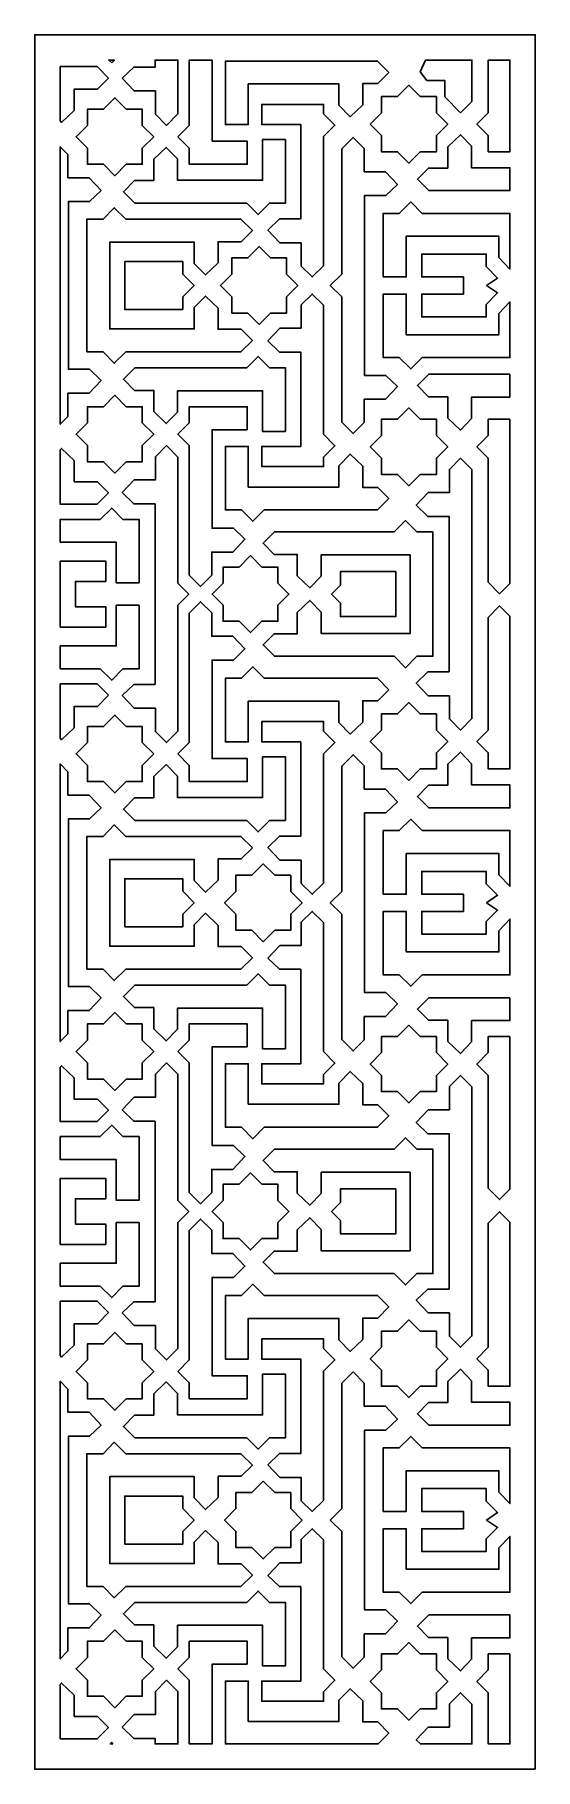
# Model space of a CAD drawing. Extents: x -1552 to -962, y -818 to 1227.
import ezdxf

# ---------------------------------------------------------------- set-up
doc = ezdxf.new("R2010")
doc.units = 0
doc.header["$MEASUREMENT"] = 0
doc.layers.add('LAYER_1', color=18, linetype='CONTINUOUS')

msp = doc.modelspace()

# ---------------------------------------------------------------- linework, layer by layer
at = {"layer": 'LAYER_1'}
for points in [[(-962, -817.9), (-962, 1227.1), (-1552, 1227.1), (-1552, -817.9)], [(-1465.1, 1176), (-1478.2, 1162.9), (-1505.4, 1162.9), (-1505.4, 1137.8), (-1520.4, 1123.6), (-1522, 1125.4), (-1522, 1189.5), (-1478.4, 1189.5)], [(-1461.3, 1193.8), (-1464.7, 1197.1), (-1458, 1197.1)], [(-1383.3, 1133.7), (-1396.7, 1120.2), (-1409.8, 1133.4), (-1409.8, 1160.8), (-1434.8, 1160.8), (-1448.9, 1175.7), (-1435.2, 1188.9), (-1410.2, 1188.9), (-1410.2, 1197.1), (-1383.3, 1197.1)], [(-1343, 1101.5), (-1301.6, 1101.5), (-1301.6, 1074.4), (-1320.5, 1074.4), (-1351, 1074.4), (-1369.9, 1074.4), (-1369.9, 1093.4), (-1383.3, 1106.8), (-1369.9, 1120.2), (-1369.9, 1197.1), (-1343, 1197.1)], [(-1281.6, 1196.1), (-1148, 1196.1), (-1134.7, 1182.7), (-1147.8, 1169.5), (-1165.4, 1169.5), (-1165.4, 1144.4), (-1180.3, 1130.3), (-1193.4, 1144), (-1193.4, 1169.1), (-1300.3, 1169.1), (-1300.3, 1121.2), (-1327.3, 1121.2), (-1327.3, 1146.5), (-1327.3, 1177.1), (-1327.3, 1196.1), (-1308.4, 1196.1)], [(-992, 1089.2), (-1017.5, 1089.2), (-1017.5, 1108.2), (-1030.9, 1121.6), (-1017.5, 1135.1), (-1017.5, 1197.1), (-992, 1197.1)], [(-1097.6, 1154.1), (-1078.6, 1154.1), (-1078.6, 1135.1), (-1065.3, 1121.6), (-1078.6, 1108.2), (-1078.6, 1089.2), (-1097.6, 1089.2), (-1110.9, 1075.8), (-1124.3, 1089.2), (-1143.3, 1089.2), (-1143.3, 1108.2), (-1156.6, 1121.6), (-1143.3, 1135.1), (-1143.3, 1154.1), (-1124.3, 1154.1), (-1110.9, 1167.5)], [(-1444.1, 1139.2), (-1425.2, 1139.2), (-1425.2, 1120.2), (-1411.8, 1106.8), (-1425.2, 1093.4), (-1425.2, 1074.4), (-1444.1, 1074.4), (-1457.5, 1060.9), (-1470.9, 1074.4), (-1489.8, 1074.4), (-1489.8, 1093.4), (-1503.2, 1106.8), (-1489.8, 1120.2), (-1489.8, 1139.2), (-1470.9, 1139.2), (-1457.5, 1152.7)], [(-1211.6, 1133.8), (-1198.2, 1120.3), (-1211.6, 1106.9), (-1211.6, 1099.2), (-1211.6, 1008.8), (-1211.6, 1099.2), (-1211.6, 954.6), (-1225, 941.6), (-1238.1, 954.3), (-1238.1, 981.7), (-1263.1, 981.7), (-1277.2, 996.7), (-1263.6, 1009.9), (-1238.5, 1009.9), (-1238.5, 1121.2), (-1284.4, 1121.2), (-1284.4, 1145), (-1261, 1145), (-1230.5, 1145), (-1211.6, 1145)], [(-1163.7, 1092.9), (-1163.7, 1065.6), (-1138.7, 1065.6), (-1124.6, 1050.6), (-1138.2, 1037.4), (-1163.3, 1037.4), (-1163.3, 931.5), (-1163.3, 825.5), (-1138.2, 825.5), (-1124.6, 812.3), (-1138.7, 797.3), (-1163.7, 797.3), (-1163.7, 770), (-1176.8, 756.8), (-1190.2, 770.3), (-1190.2, 918), (-1203.6, 931.5), (-1190.2, 944.9), (-1190.2, 1092.7), (-1176.8, 1106.1)], [(-1037.2, 1095.5), (-1037.2, 1070.3), (-992, 1070.3), (-992, 1043.3), (-1087.6, 1043.3), (-1101, 1056.8), (-1087.9, 1069.9), (-1065.3, 1069.9), (-1065.3, 1095), (-1050.3, 1109.2)], [(-1512.8, 1085.9), (-1512.8, 1058.5), (-1487.8, 1058.5), (-1473.7, 1043.5), (-1487.3, 1030.3), (-1512.3, 1030.3), (-1512.3, 931.5), (-1512.3, 832.6), (-1487.3, 832.6), (-1473.7, 819.4), (-1487.8, 804.4), (-1512.8, 804.4), (-1512.8, 777.1), (-1522, 767.8), (-1522, 1095.1)], [(-1256.5, 1078.1), (-1256.5, 1047.5), (-1256.5, 1028.5), (-1275.4, 1028.5), (-1288.8, 1015.1), (-1302.2, 1028.5), (-1434.2, 1028.5), (-1447.5, 1041.9), (-1434.5, 1055.1), (-1411.8, 1055.1), (-1411.8, 1080.2), (-1396.9, 1094.3), (-1383.7, 1080.7), (-1383.7, 1055.5), (-1283.5, 1055.5), (-1283.5, 1103.5), (-1256.5, 1103.5)], [(-1444.8, 1009.7), (-1308.9, 1009.7), (-1295.5, 996.3), (-1308.6, 983.1), (-1335.8, 983.1), (-1335.8, 958), (-1350.8, 943.9), (-1363.9, 957.5), (-1363.9, 982.7), (-1463.5, 982.7), (-1463.5, 931.5), (-1463.5, 880.2), (-1363.9, 880.2), (-1363.9, 905.4), (-1350.8, 919), (-1335.8, 904.9), (-1335.8, 879.8), (-1308.6, 879.8), (-1295.5, 866.6), (-1308.9, 853.2), (-1444.8, 853.2), (-1458.2, 839.8), (-1471.5, 853.2), (-1490.5, 853.2), (-1490.5, 872.2), (-1490.5, 902.8), (-1490.5, 931.5), (-1490.5, 960.1), (-1490.5, 990.7), (-1490.5, 1009.7), (-1471.5, 1009.7), (-1458.2, 1023.1)], [(-1095.5, 1016.5), (-992, 1016.5), (-992, 950.8), (-1005, 964.4), (-1005, 989.5), (-1114.2, 989.5), (-1114.2, 941.6), (-1141.2, 941.6), (-1141.2, 966.9), (-1141.2, 997.5), (-1141.2, 1016.5), (-1122.3, 1016.5), (-1108.9, 1030)], [(-1274.2, 963.9), (-1255.2, 963.9), (-1255.2, 944.9), (-1241.9, 931.5), (-1255.2, 918), (-1255.2, 899), (-1274.2, 899), (-1287.5, 885.6), (-1300.9, 899), (-1319.8, 899), (-1319.8, 918), (-1333.2, 931.5), (-1333.2, 931.5), (-1333.2, 931.5), (-1319.8, 944.9), (-1319.8, 963.9), (-1300.9, 963.9), (-1287.5, 977.3)], [(-1019.8, 953.7), (-1006.4, 940.2), (-1019.5, 931.5), (-1006.4, 922.7), (-1019.8, 909.2), (-1019.8, 894.4), (-1038.7, 894.4), (-1069.2, 894.4), (-1095.8, 894.4), (-1095.8, 921.3), (-1046.7, 921.3), (-1046.7, 931.5), (-1046.7, 941.6), (-1095.8, 941.6), (-1095.8, 968.5), (-1069.2, 968.5), (-1038.7, 968.5), (-1019.8, 968.5)], [(-1377.6, 944.9), (-1364.2, 931.5), (-1364.2, 931.5), (-1364.2, 931.4), (-1377.6, 918), (-1377.6, 903.2), (-1396.5, 903.2), (-1426.9, 903.2), (-1445.9, 903.2), (-1445.9, 931.5), (-1445.9, 959.7), (-1426.9, 959.7), (-1396.5, 959.7), (-1377.6, 959.7)], [(-1211.6, 908.3), (-1211.6, 763.7), (-1211.6, 854.1), (-1211.6, 763.7), (-1211.6, 756), (-1198.2, 742.6), (-1211.6, 729.1), (-1211.6, 717.9), (-1230.5, 717.9), (-1261, 717.9), (-1284.4, 717.9), (-1284.4, 741.7), (-1238.5, 741.7), (-1238.5, 853), (-1263.6, 853), (-1277.2, 866.2), (-1263.1, 881.2), (-1238.1, 881.2), (-1238.1, 908.6), (-1225, 921.3)], [(-1114.2, 873.4), (-1005, 873.4), (-1005, 898.6), (-992, 912.1), (-992, 846.4), (-1095.5, 846.4), (-1108.9, 833), (-1122.3, 846.4), (-1141.2, 846.4), (-1141.2, 865.4), (-1141.2, 896), (-1141.2, 921.3), (-1114.2, 921.3)], [(-1275.4, 834.4), (-1256.5, 834.4), (-1256.5, 815.4), (-1256.5, 784.8), (-1256.5, 759.5), (-1283.5, 759.5), (-1283.5, 807.4), (-1383.7, 807.4), (-1383.7, 782.2), (-1396.9, 768.6), (-1411.8, 782.7), (-1411.8, 807.8), (-1434.5, 807.8), (-1447.5, 821), (-1434.2, 834.4), (-1302.2, 834.4), (-1288.8, 847.8)], [(-992, 826.8), (-992, 799.8), (-1037.2, 799.8), (-1037.2, 774.7), (-1050.3, 761), (-1065.3, 775.1), (-1065.3, 800.2), (-1087.9, 800.2), (-1101, 813.4), (-1087.6, 826.8)], [(-1444.1, 788.5), (-1425.2, 788.5), (-1425.2, 769.5), (-1411.8, 756.1), (-1425.2, 742.7), (-1425.2, 723.7), (-1444.1, 723.7), (-1457.5, 710.2), (-1470.9, 723.7), (-1489.8, 723.7), (-1489.8, 742.7), (-1503.2, 756.1), (-1489.8, 769.5), (-1489.8, 788.5), (-1470.9, 788.5), (-1457.5, 802)], [(-1301.6, 761.4), (-1343, 761.4), (-1343, 645.3), (-1317.9, 645.3), (-1304.3, 632.2), (-1318.4, 617.2), (-1343.4, 617.2), (-1343.4, 589.8), (-1356.5, 576.7), (-1369.9, 590.1), (-1369.9, 742.7), (-1383.3, 756.1), (-1369.9, 769.5), (-1369.9, 788.5), (-1351, 788.5), (-1320.5, 788.5), (-1301.6, 788.5)], [(-1097.6, 773.7), (-1078.6, 773.7), (-1078.6, 754.7), (-1065.3, 741.3), (-1078.6, 727.8), (-1078.6, 708.8), (-1097.6, 708.8), (-1110.9, 695.4), (-1124.3, 708.8), (-1143.3, 708.8), (-1143.3, 727.8), (-1156.6, 741.3), (-1143.3, 754.7), (-1143.3, 773.7), (-1124.3, 773.7), (-1110.9, 787.1)], [(-992, 773.7), (-992, 580.2), (-1004.2, 568), (-1017.5, 581.5), (-1017.5, 727.8), (-1030.9, 741.3), (-1017.5, 754.7), (-1017.5, 773.7), (-998.6, 773.7)], [(-1505.4, 725.1), (-1505.4, 700), (-1478.2, 700), (-1465.1, 686.9), (-1478.4, 673.5), (-1522, 673.5), (-1522, 737.6), (-1520.4, 739.3)], [(-1383.3, 729.2), (-1383.3, 580.5), (-1370.4, 567.6), (-1383.3, 554.7), (-1383.3, 405.9), (-1396.7, 392.5), (-1409.8, 405.6), (-1409.8, 433), (-1434.8, 433), (-1448.9, 448), (-1435.2, 461.2), (-1410.2, 461.2), (-1410.2, 567.6), (-1410.2, 674), (-1435.2, 674), (-1448.9, 687.2), (-1434.8, 702.2), (-1409.8, 702.2), (-1409.8, 729.5), (-1396.7, 742.7)], [(-1300.3, 693.8), (-1193.4, 693.8), (-1193.4, 719), (-1180.3, 732.6), (-1165.4, 718.5), (-1165.4, 693.4), (-1147.8, 693.4), (-1134.7, 680.2), (-1148, 666.8), (-1281.6, 666.8), (-1295, 653.4), (-1308.4, 666.8), (-1327.3, 666.8), (-1327.3, 685.8), (-1327.3, 716.4), (-1327.3, 741.7), (-1300.3, 741.7)], [(-1036.7, 714.4), (-1036.7, 567.6), (-1036.7, 420.8), (-1050.1, 407.3), (-1063.2, 420.5), (-1063.2, 447.8), (-1088.2, 447.8), (-1102.3, 462.8), (-1088.7, 476), (-1063.6, 476), (-1063.6, 567.6), (-1063.6, 659.2), (-1088.7, 659.2), (-1102.3, 672.3), (-1088.2, 687.3), (-1063.2, 687.3), (-1063.2, 714.7), (-1050.1, 727.8)], [(-1448, 655.7), (-1429, 655.7), (-1429, 636.7), (-1429, 606.1), (-1429, 580.8), (-1456, 580.8), (-1456, 628.7), (-1522, 628.7), (-1522, 655.7), (-1474.7, 655.7), (-1461.3, 669.1)], [(-1101.6, 640.9), (-1082.7, 640.9), (-1082.7, 621.9), (-1082.7, 591.3), (-1082.7, 567.6), (-1082.7, 543.9), (-1082.7, 513.3), (-1082.7, 494.3), (-1101.6, 494.3), (-1115, 480.8), (-1128.3, 494.3), (-1269.5, 494.3), (-1282.9, 507.7), (-1269.8, 520.9), (-1242.5, 520.9), (-1242.5, 546), (-1227.6, 560.1), (-1214.5, 546.4), (-1214.5, 521.3), (-1109.6, 521.3), (-1109.6, 567.6), (-1109.6, 613.9), (-1214.5, 613.9), (-1214.5, 588.7), (-1227.6, 575.1), (-1242.5, 589.2), (-1242.5, 614.3), (-1269.8, 614.3), (-1282.9, 627.5), (-1269.5, 640.9), (-1128.3, 640.9), (-1115, 654.3)], [(-1487.8, 606.5), (-1468.2, 606.5), (-1468.2, 582.5), (-1504.1, 582.5), (-1504.1, 567.6), (-1504.1, 552.7), (-1468.2, 552.7), (-1468.2, 528.7), (-1487.8, 528.7), (-1512.1, 528.7), (-1522, 528.7), (-1522, 606.5), (-1512.1, 606.5)], [(-1284.4, 599.5), (-1265.4, 599.5), (-1265.4, 580.5), (-1252.5, 567.6), (-1265.4, 554.6), (-1265.4, 535.6), (-1284.4, 535.6), (-1297.7, 522.2), (-1311.1, 535.6), (-1330, 535.6), (-1330, 554.6), (-1342.9, 567.6), (-1330, 580.5), (-1330, 599.5), (-1311.1, 599.5), (-1297.7, 613)], [(-1148.5, 594.1), (-1126.4, 594.1), (-1126.4, 567.6), (-1126.4, 541.1), (-1148.5, 541.1), (-1172.8, 541.1), (-1191.7, 541.1), (-1191.7, 557), (-1202.2, 567.6), (-1191.7, 578.2), (-1191.7, 594.1), (-1172.8, 594.1)], [(-1429, 529), (-1429, 498.4), (-1429, 479.5), (-1448, 479.5), (-1461.3, 466), (-1474.7, 479.5), (-1522, 479.5), (-1522, 506.5), (-1456, 506.5), (-1456, 554.4), (-1429, 554.4)], [(-1343.4, 545.4), (-1343.4, 518), (-1318.4, 518), (-1304.3, 503), (-1317.9, 489.8), (-1343, 489.8), (-1343, 373.7), (-1301.6, 373.7), (-1301.6, 346.6), (-1320.5, 346.6), (-1351, 346.6), (-1369.9, 346.6), (-1369.9, 365.6), (-1383.3, 379.1), (-1369.9, 392.5), (-1369.9, 545.1), (-1356.5, 558.5)], [(-992, 541.4), (-992, 381.4), (-992, 361.5), (-998.6, 361.5), (-1017.5, 361.5), (-1017.5, 380.5), (-1030.9, 393.9), (-1017.5, 407.3), (-1017.5, 540.2), (-1004.2, 553.6)], [(-1281.6, 468.4), (-1148, 468.4), (-1134.7, 454.9), (-1147.8, 441.8), (-1165.4, 441.8), (-1165.4, 416.7), (-1180.3, 402.5), (-1193.4, 416.2), (-1193.4, 441.3), (-1300.3, 441.3), (-1300.3, 393.4), (-1327.3, 393.4), (-1327.3, 418.8), (-1327.3, 449.4), (-1327.3, 468.4), (-1308.4, 468.4), (-1295, 481.8)], [(-1465.1, 448.3), (-1478.2, 435.1), (-1505.4, 435.1), (-1505.4, 410), (-1520.4, 395.9), (-1522, 397.6), (-1522, 461.7), (-1478.4, 461.7)], [(-1097.6, 426.3), (-1078.6, 426.3), (-1078.6, 407.3), (-1065.3, 393.9), (-1078.6, 380.5), (-1078.6, 361.5), (-1097.6, 361.5), (-1110.9, 348), (-1124.3, 361.5), (-1143.3, 361.5), (-1143.3, 380.5), (-1156.6, 393.9), (-1143.3, 407.3), (-1143.3, 426.3), (-1124.3, 426.3), (-1110.9, 439.7)], [(-1444.1, 411.5), (-1425.2, 411.5), (-1425.2, 392.5), (-1411.8, 379.1), (-1425.2, 365.6), (-1425.2, 346.6), (-1444.1, 346.6), (-1457.5, 333.2), (-1470.9, 346.6), (-1489.8, 346.6), (-1489.8, 365.6), (-1503.2, 379.1), (-1489.8, 392.5), (-1489.8, 411.5), (-1470.9, 411.5), (-1457.5, 424.9)], [(-1211.6, 406), (-1198.2, 392.6), (-1211.6, 379.2), (-1211.6, 371.4), (-1211.6, 281.1), (-1211.6, 371.4), (-1211.6, 226.9), (-1225, 213.8), (-1238.1, 226.6), (-1238.1, 253.9), (-1263.1, 253.9), (-1277.2, 268.9), (-1263.6, 282.1), (-1238.5, 282.1), (-1238.5, 393.4), (-1284.4, 393.4), (-1284.4, 417.3), (-1261, 417.3), (-1230.5, 417.3), (-1211.6, 417.3)], [(-1256.5, 350.3), (-1256.5, 319.8), (-1256.5, 300.8), (-1275.4, 300.8), (-1288.8, 287.3), (-1302.2, 300.8), (-1434.2, 300.8), (-1447.5, 314.2), (-1434.5, 327.3), (-1411.8, 327.3), (-1411.8, 352.4), (-1396.9, 366.6), (-1383.7, 352.9), (-1383.7, 327.8), (-1283.5, 327.8), (-1283.5, 375.7), (-1256.5, 375.7)], [(-1163.7, 365.2), (-1163.7, 337.8), (-1138.7, 337.8), (-1124.6, 322.8), (-1138.2, 309.6), (-1163.3, 309.6), (-1163.3, 203.7), (-1163.3, 97.8), (-1138.2, 97.8), (-1124.6, 84.6), (-1138.7, 69.6), (-1163.7, 69.6), (-1163.7, 42.2), (-1176.8, 29.1), (-1190.2, 42.5), (-1190.2, 190.3), (-1203.6, 203.7), (-1190.2, 217.1), (-1190.2, 364.9), (-1176.8, 378.3)], [(-1037.2, 367.7), (-1037.2, 342.6), (-992, 342.6), (-992, 315.6), (-1087.6, 315.6), (-1101, 329), (-1087.9, 342.2), (-1065.3, 342.2), (-1065.3, 367.3), (-1050.3, 381.4)], [(-1512.8, 358.1), (-1512.8, 330.7), (-1487.8, 330.7), (-1473.7, 315.7), (-1487.3, 302.6), (-1512.3, 302.6), (-1512.3, 203.7), (-1512.3, 104.9), (-1487.3, 104.9), (-1473.7, 91.7), (-1487.8, 76.7), (-1512.8, 76.7), (-1512.8, 49.3), (-1522, 40), (-1522, 367.4)], [(-1444.8, 282), (-1308.9, 282), (-1295.5, 268.5), (-1308.6, 255.4), (-1335.8, 255.4), (-1335.8, 230.3), (-1350.8, 216.1), (-1363.9, 229.8), (-1363.9, 254.9), (-1463.5, 254.9), (-1463.5, 203.7), (-1463.5, 152.5), (-1363.9, 152.5), (-1363.9, 177.6), (-1350.8, 191.3), (-1335.8, 177.1), (-1335.8, 152), (-1308.6, 152), (-1295.5, 138.9), (-1308.9, 125.5), (-1444.8, 125.5), (-1458.2, 112), (-1471.5, 125.5), (-1490.5, 125.5), (-1490.5, 144.5), (-1490.5, 175), (-1490.5, 203.7), (-1490.5, 232.4), (-1490.5, 263), (-1490.5, 282), (-1471.5, 282), (-1458.2, 295.4)], [(-1095.5, 288.8), (-992, 288.8), (-992, 223.1), (-1005, 236.6), (-1005, 261.7), (-1114.2, 261.7), (-1114.2, 213.8), (-1141.2, 213.8), (-1141.2, 239.2), (-1141.2, 269.8), (-1141.2, 288.8), (-1122.3, 288.8), (-1108.9, 302.2)], [(-1269.2, 236.1), (-1250.3, 236.1), (-1250.3, 217.1), (-1236.9, 203.7), (-1250.3, 190.3), (-1250.3, 171.3), (-1269.2, 171.3), (-1282.6, 157.8), (-1296, 171.3), (-1314.9, 171.3), (-1314.9, 190.3), (-1328.3, 203.7), (-1328.3, 203.7), (-1328.3, 203.7), (-1314.9, 217.1), (-1314.9, 236.1), (-1296, 236.1), (-1282.6, 249.6)], [(-1377.6, 217.2), (-1364.2, 203.7), (-1364.2, 203.7), (-1364.2, 203.7), (-1377.6, 190.2), (-1377.6, 175.4), (-1396.5, 175.4), (-1426.9, 175.4), (-1445.9, 175.4), (-1445.9, 203.7), (-1445.9, 232), (-1426.9, 232), (-1396.5, 232), (-1377.6, 232)], [(-1019.8, 225.9), (-1006.4, 212.5), (-1019.5, 203.7), (-1006.4, 194.9), (-1019.8, 181.5), (-1019.8, 166.7), (-1038.7, 166.7), (-1069.2, 166.7), (-1095.8, 166.7), (-1095.8, 193.6), (-1046.7, 193.6), (-1046.7, 203.7), (-1046.7, 213.8), (-1095.8, 213.8), (-1095.8, 240.7), (-1069.2, 240.7), (-1038.7, 240.7), (-1019.8, 240.7)], [(-1211.6, 180.6), (-1211.6, 36), (-1211.6, 126.3), (-1211.6, 36), (-1211.6, 28.3), (-1198.2, 14.8), (-1211.6, 1.4), (-1211.6, -9.9), (-1230.5, -9.9), (-1261, -9.9), (-1284.4, -9.9), (-1284.4, 14), (-1238.5, 14), (-1238.5, 125.3), (-1263.6, 125.3), (-1277.2, 138.5), (-1263.1, 153.5), (-1238.1, 153.5), (-1238.1, 180.8), (-1225, 193.6)], [(-1114.2, 145.7), (-1005, 145.7), (-1005, 170.8), (-992, 184.4), (-992, 118.6), (-1095.5, 118.6), (-1108.9, 105.2), (-1122.3, 118.6), (-1141.2, 118.6), (-1141.2, 137.6), (-1141.2, 168.2), (-1141.2, 193.6), (-1114.2, 193.6)], [(-1275.4, 106.7), (-1256.5, 106.7), (-1256.5, 87.7), (-1256.5, 57.1), (-1256.5, 31.7), (-1283.5, 31.7), (-1283.5, 79.6), (-1383.7, 79.6), (-1383.7, 54.5), (-1396.9, 40.8), (-1411.8, 55), (-1411.8, 80.1), (-1434.5, 80.1), (-1447.5, 93.2), (-1434.2, 106.7), (-1302.2, 106.7), (-1288.8, 120.1)], [(-992, 91.8), (-992, 64.8), (-1037.2, 64.8), (-1037.2, 39.7), (-1050.3, 26), (-1065.3, 40.2), (-1065.3, 65.3), (-1087.9, 65.3), (-1101, 78.4), (-1087.6, 91.8)], [(-1444.1, 60.8), (-1425.2, 60.8), (-1425.2, 41.8), (-1411.8, 28.4), (-1425.2, 14.9), (-1425.2, -4.1), (-1444.1, -4.1), (-1457.5, -17.5), (-1470.9, -4.1), (-1489.8, -4.1), (-1489.8, 14.9), (-1503.2, 28.4), (-1489.8, 41.8), (-1489.8, 60.8), (-1470.9, 60.8), (-1457.5, 74.2)], [(-1301.6, 33.7), (-1343, 33.7), (-1343, -82.4), (-1317.9, -82.4), (-1304.3, -95.6), (-1318.4, -110.6), (-1343.4, -110.6), (-1343.4, -138), (-1356.5, -151.1), (-1369.9, -137.7), (-1369.9, 14.9), (-1383.3, 28.4), (-1369.9, 41.8), (-1369.9, 60.8), (-1351, 60.8), (-1320.5, 60.8), (-1301.6, 60.8)], [(-1097.6, 46), (-1078.6, 46), (-1078.6, 27), (-1065.3, 13.5), (-1078.6, 0.1), (-1078.6, -18.9), (-1097.6, -18.9), (-1110.9, -32.3), (-1124.3, -18.9), (-1143.3, -18.9), (-1143.3, 0.1), (-1156.6, 13.5), (-1143.3, 27), (-1143.3, 46), (-1124.3, 46), (-1110.9, 59.4)], [(-992, 46), (-992, -134), (-1004.2, -146.2), (-1017.5, -132.8), (-1017.5, 0.1), (-1030.9, 13.5), (-1017.5, 27), (-1017.5, 46), (-998.6, 46)], [(-1505.4, -2.6), (-1505.4, -27.7), (-1478.2, -27.7), (-1465.1, -40.9), (-1478.4, -54.3), (-1522, -54.3), (-1522, 9.8), (-1520.4, 11.5)], [(-1383.3, 1.5), (-1383.3, -147.2), (-1370.4, -160.2), (-1383.3, -173.1), (-1383.3, -321.8), (-1396.7, -335.3), (-1409.8, -322.1), (-1409.8, -294.7), (-1434.8, -294.7), (-1448.9, -279.8), (-1435.2, -266.6), (-1410.2, -266.6), (-1410.2, -160.2), (-1410.2, -53.8), (-1435.2, -53.8), (-1448.9, -40.6), (-1434.8, -25.6), (-1409.8, -25.6), (-1409.8, 1.8), (-1396.7, 14.9)], [(-1300.3, -33.9), (-1193.4, -33.9), (-1193.4, -8.8), (-1180.3, 4.9), (-1165.4, -9.3), (-1165.4, -34.4), (-1147.8, -34.4), (-1134.7, -47.5), (-1148, -61), (-1281.6, -61), (-1295, -74.4), (-1308.4, -61), (-1327.3, -61), (-1327.3, -42), (-1327.3, -11.4), (-1327.3, 14), (-1300.3, 14)], [(-1036.7, -13.3), (-1036.7, -160.2), (-1036.7, -307), (-1050.1, -320.4), (-1063.2, -307.3), (-1063.2, -279.9), (-1088.2, -279.9), (-1102.3, -264.9), (-1088.7, -251.7), (-1063.6, -251.7), (-1063.6, -160.2), (-1063.6, -68.6), (-1088.7, -68.6), (-1102.3, -55.4), (-1088.2, -40.4), (-1063.2, -40.4), (-1063.2, -13), (-1050.1, 0.1)], [(-1448, -72), (-1429, -72), (-1429, -91), (-1429, -121.6), (-1429, -147), (-1456, -147), (-1456, -99.1), (-1522, -99.1), (-1522, -72), (-1474.7, -72), (-1461.3, -58.6)], [(-1101.6, -86.9), (-1082.7, -86.9), (-1082.7, -105.9), (-1082.7, -136.4), (-1082.7, -160.2), (-1082.7, -183.9), (-1082.7, -214.5), (-1082.7, -233.5), (-1101.6, -233.5), (-1115, -246.9), (-1128.3, -233.5), (-1269.5, -233.5), (-1282.9, -220), (-1269.8, -206.9), (-1242.5, -206.9), (-1242.5, -181.8), (-1227.6, -167.6), (-1214.5, -181.3), (-1214.5, -206.5), (-1109.6, -206.5), (-1109.6, -160.2), (-1109.6, -113.9), (-1214.5, -113.9), (-1214.5, -139), (-1227.6, -152.7), (-1242.5, -138.5), (-1242.5, -113.4), (-1269.8, -113.4), (-1282.9, -100.3), (-1269.5, -86.9), (-1128.3, -86.9), (-1115, -73.4)], [(-1487.8, -121.3), (-1468.2, -121.3), (-1468.2, -145.3), (-1504.1, -145.3), (-1504.1, -160.2), (-1504.1, -175.1), (-1468.2, -175.1), (-1468.2, -199), (-1487.8, -199), (-1512.1, -199), (-1522, -199), (-1522, -121.3), (-1512.1, -121.3)], [(-1284.4, -128.2), (-1265.4, -128.2), (-1265.4, -147.2), (-1252.5, -160.2), (-1265.4, -173.1), (-1265.4, -192.1), (-1284.4, -192.1), (-1297.7, -205.5), (-1311.1, -192.1), (-1330, -192.1), (-1330, -173.1), (-1342.9, -160.2), (-1330, -147.2), (-1330, -128.2), (-1311.1, -128.2), (-1297.7, -114.8)], [(-1148.5, -133.7), (-1126.4, -133.7), (-1126.4, -160.2), (-1126.4, -186.6), (-1148.5, -186.6), (-1172.8, -186.6), (-1191.7, -186.6), (-1191.7, -170.7), (-1202.2, -160.2), (-1191.7, -149.6), (-1191.7, -133.7), (-1172.8, -133.7)], [(-992, -172.8), (-992, -346.3), (-992, -366.3), (-998.6, -366.3), (-1017.5, -366.3), (-1017.5, -347.3), (-1030.9, -333.9), (-1017.5, -320.4), (-1017.5, -174), (-1004.2, -160.6)], [(-1429, -198.7), (-1429, -229.3), (-1429, -248.3), (-1448, -248.3), (-1461.3, -261.7), (-1474.7, -248.3), (-1522, -248.3), (-1522, -221.3), (-1456, -221.3), (-1456, -173.4), (-1429, -173.4)], [(-1343.4, -182.4), (-1343.4, -209.7), (-1318.4, -209.7), (-1304.3, -224.7), (-1317.9, -237.9), (-1343, -237.9), (-1343, -354), (-1301.6, -354), (-1301.6, -381.1), (-1320.5, -381.1), (-1351, -381.1), (-1369.9, -381.1), (-1369.9, -362.1), (-1383.3, -348.7), (-1369.9, -335.3), (-1369.9, -182.7), (-1356.5, -169.2)], [(-1281.6, -259.4), (-1148, -259.4), (-1134.7, -272.8), (-1147.8, -286), (-1165.4, -286), (-1165.4, -311.1), (-1180.3, -325.2), (-1193.4, -311.5), (-1193.4, -286.4), (-1300.3, -286.4), (-1300.3, -334.3), (-1327.3, -334.3), (-1327.3, -309), (-1327.3, -278.4), (-1327.3, -259.4), (-1308.4, -259.4), (-1295, -246)], [(-1465.1, -279.5), (-1478.2, -292.6), (-1505.4, -292.6), (-1505.4, -317.7), (-1520.4, -331.9), (-1522, -330.1), (-1522, -266), (-1478.4, -266)], [(-1444.1, -316.3), (-1425.2, -316.3), (-1425.2, -335.3), (-1411.8, -348.7), (-1425.2, -362.1), (-1425.2, -381.1), (-1444.1, -381.1), (-1457.5, -394.6), (-1470.9, -381.1), (-1489.8, -381.1), (-1489.8, -362.1), (-1503.2, -348.7), (-1489.8, -335.3), (-1489.8, -316.3), (-1470.9, -316.3), (-1457.5, -302.8)], [(-1097.6, -301.4), (-1078.6, -301.4), (-1078.6, -320.4), (-1065.3, -333.9), (-1078.6, -347.3), (-1078.6, -366.3), (-1097.6, -366.3), (-1110.9, -379.7), (-1124.3, -366.3), (-1143.3, -366.3), (-1143.3, -347.3), (-1156.6, -333.9), (-1143.3, -320.4), (-1143.3, -301.4), (-1124.3, -301.4), (-1110.9, -288)], [(-1211.6, -321.7), (-1198.2, -335.2), (-1211.6, -348.6), (-1211.6, -356.3), (-1211.6, -446.7), (-1211.6, -356.3), (-1211.6, -500.9), (-1225, -513.9), (-1238.1, -501.2), (-1238.1, -473.8), (-1263.1, -473.8), (-1277.2, -458.8), (-1263.6, -445.6), (-1238.5, -445.6), (-1238.5, -334.3), (-1284.4, -334.3), (-1284.4, -310.5), (-1261, -310.5), (-1230.5, -310.5), (-1211.6, -310.5)], [(-1037.2, -360), (-1037.2, -385.2), (-992, -385.2), (-992, -412.2), (-1087.6, -412.2), (-1101, -398.7), (-1087.9, -385.6), (-1065.3, -385.6), (-1065.3, -360.5), (-1050.3, -346.3)], [(-1512.8, -369.6), (-1512.8, -397), (-1487.8, -397), (-1473.7, -412), (-1487.3, -425.2), (-1512.3, -425.2), (-1512.3, -524), (-1512.3, -622.9), (-1487.3, -622.9), (-1473.7, -636.1), (-1487.8, -651.1), (-1512.8, -651.1), (-1512.8, -678.4), (-1522, -687.7), (-1522, -360.4)], [(-1256.5, -377.4), (-1256.5, -408), (-1256.5, -427), (-1275.4, -427), (-1288.8, -440.4), (-1302.2, -427), (-1434.2, -427), (-1447.5, -413.6), (-1434.5, -400.4), (-1411.8, -400.4), (-1411.8, -375.3), (-1396.9, -361.2), (-1383.7, -374.8), (-1383.7, -400), (-1283.5, -400), (-1283.5, -352), (-1256.5, -352)], [(-1163.7, -362.6), (-1163.7, -389.9), (-1138.7, -389.9), (-1124.6, -404.9), (-1138.2, -418.1), (-1163.3, -418.1), (-1163.3, -524), (-1163.3, -630), (-1138.2, -630), (-1124.6, -643.2), (-1138.7, -658.2), (-1163.7, -658.2), (-1163.7, -685.5), (-1176.8, -698.7), (-1190.2, -685.2), (-1190.2, -537.5), (-1203.6, -524), (-1190.2, -510.6), (-1190.2, -362.8), (-1176.8, -349.4)], [(-1095.5, -439), (-992, -439), (-992, -504.7), (-1005, -491.1), (-1005, -466), (-1114.2, -466), (-1114.2, -513.9), (-1141.2, -513.9), (-1141.2, -488.6), (-1141.2, -458), (-1141.2, -439), (-1122.3, -439), (-1108.9, -425.5)], [(-1444.8, -445.8), (-1308.9, -445.8), (-1295.5, -459.2), (-1308.6, -472.4), (-1335.8, -472.4), (-1335.8, -497.5), (-1350.8, -511.6), (-1363.9, -498), (-1363.9, -472.8), (-1463.5, -472.8), (-1463.5, -524), (-1463.5, -575.3), (-1363.9, -575.3), (-1363.9, -550.1), (-1350.8, -536.5), (-1335.8, -550.6), (-1335.8, -575.7), (-1308.6, -575.7), (-1295.5, -588.9), (-1308.9, -602.3), (-1444.8, -602.3), (-1458.2, -615.7), (-1471.5, -602.3), (-1490.5, -602.3), (-1490.5, -583.3), (-1490.5, -552.7), (-1490.5, -524), (-1490.5, -495.4), (-1490.5, -464.8), (-1490.5, -445.8), (-1471.5, -445.8), (-1458.2, -432.4)], [(-1269.2, -491.6), (-1250.3, -491.6), (-1250.3, -510.6), (-1236.9, -524), (-1250.3, -537.5), (-1250.3, -556.5), (-1269.2, -556.5), (-1282.6, -569.9), (-1296, -556.5), (-1314.9, -556.5), (-1314.9, -537.5), (-1328.3, -524), (-1328.3, -524), (-1328.3, -524), (-1314.9, -510.6), (-1314.9, -491.6), (-1296, -491.6), (-1282.6, -478.2)], [(-1019.8, -501.8), (-1006.4, -515.3), (-1019.5, -524), (-1006.4, -532.8), (-1019.8, -546.3), (-1019.8, -561.1), (-1038.7, -561.1), (-1069.2, -561.1), (-1095.8, -561.1), (-1095.8, -534.2), (-1046.7, -534.2), (-1046.7, -524), (-1046.7, -513.9), (-1095.8, -513.9), (-1095.8, -487), (-1069.2, -487), (-1038.7, -487), (-1019.8, -487)], [(-1377.6, -510.6), (-1364.2, -524), (-1364.2, -524), (-1364.2, -524.1), (-1377.6, -537.5), (-1377.6, -552.3), (-1396.5, -552.3), (-1426.9, -552.3), (-1445.9, -552.3), (-1445.9, -524), (-1445.9, -495.8), (-1426.9, -495.8), (-1396.5, -495.8), (-1377.6, -495.8)], [(-1211.6, -547.2), (-1211.6, -691.8), (-1211.6, -601.4), (-1211.6, -691.8), (-1211.6, -699.5), (-1198.2, -712.9), (-1211.6, -726.4), (-1211.6, -737.6), (-1230.5, -737.6), (-1261, -737.6), (-1284.4, -737.6), (-1284.4, -713.8), (-1238.5, -713.8), (-1238.5, -602.5), (-1263.6, -602.5), (-1277.2, -589.3), (-1263.1, -574.3), (-1238.1, -574.3), (-1238.1, -546.9), (-1225, -534.2)], [(-1114.2, -582.1), (-1005, -582.1), (-1005, -556.9), (-992, -543.4), (-992, -609.1), (-1095.5, -609.1), (-1108.9, -622.5), (-1122.3, -609.1), (-1141.2, -609.1), (-1141.2, -590.1), (-1141.2, -559.5), (-1141.2, -534.2), (-1114.2, -534.2)], [(-1275.4, -621.1), (-1256.5, -621.1), (-1256.5, -640.1), (-1256.5, -670.7), (-1256.5, -696), (-1283.5, -696), (-1283.5, -648.1), (-1383.7, -648.1), (-1383.7, -673.3), (-1396.9, -686.9), (-1411.8, -672.8), (-1411.8, -647.7), (-1434.5, -647.7), (-1447.5, -634.5), (-1434.2, -621.1), (-1302.2, -621.1), (-1288.8, -607.7)], [(-1444.1, -667), (-1425.2, -667), (-1425.2, -686), (-1411.8, -699.4), (-1425.2, -712.8), (-1425.2, -731.8), (-1444.1, -731.8), (-1457.5, -745.3), (-1470.9, -731.8), (-1489.8, -731.8), (-1489.8, -712.8), (-1503.2, -699.4), (-1489.8, -686), (-1489.8, -667), (-1470.9, -667), (-1457.5, -653.5)], [(-992, -635.9), (-992, -662.9), (-1037.2, -662.9), (-1037.2, -688.1), (-1050.3, -701.8), (-1065.3, -687.6), (-1065.3, -662.5), (-1087.9, -662.5), (-1101, -649.3), (-1087.6, -635.9)], [(-1301.6, -694.1), (-1343, -694.1), (-1343, -787.9), (-1369.9, -787.9), (-1369.9, -712.8), (-1383.3, -699.4), (-1369.9, -686), (-1369.9, -667), (-1351, -667), (-1320.5, -667), (-1301.6, -667)], [(-1097.6, -681.8), (-1078.6, -681.8), (-1078.6, -700.8), (-1065.3, -714.2), (-1078.6, -727.7), (-1078.6, -746.7), (-1097.6, -746.7), (-1110.9, -760.1), (-1124.3, -746.7), (-1143.3, -746.7), (-1143.3, -727.7), (-1156.6, -714.2), (-1143.3, -700.8), (-1143.3, -681.8), (-1124.3, -681.8), (-1110.9, -668.4)], [(-992, -681.8), (-992, -787.9), (-1017.5, -787.9), (-1017.5, -727.7), (-1030.9, -714.2), (-1017.5, -700.8), (-1017.5, -681.8), (-998.6, -681.8)], [(-1383.3, -726.3), (-1383.3, -787.9), (-1410.2, -787.9), (-1410.2, -781.5), (-1435.2, -781.5), (-1448.9, -768.3), (-1434.8, -753.3), (-1409.8, -753.3), (-1409.8, -726), (-1396.7, -712.8)], [(-1300.3, -761.7), (-1193.4, -761.7), (-1193.4, -736.5), (-1180.3, -722.9), (-1165.4, -737), (-1165.4, -762.1), (-1147.8, -762.1), (-1134.7, -775.3), (-1147.2, -787.9), (-1327.3, -787.9), (-1327.3, -769.7), (-1327.3, -739.1), (-1327.3, -713.8), (-1300.3, -713.8)], [(-1505.4, -730.4), (-1505.4, -755.5), (-1478.2, -755.5), (-1465.1, -768.6), (-1478.4, -782), (-1522, -782), (-1522, -717.9), (-1520.4, -716.2)], [(-1036.7, -741.1), (-1036.7, -787.9), (-1097.4, -787.9), (-1102.3, -783.2), (-1088.2, -768.2), (-1063.2, -768.2), (-1063.2, -740.8), (-1050.1, -727.7)], [(-1459.8, -787.9), (-1462.9, -787.9), (-1461.3, -786.4)]]:
    msp.add_lwpolyline(points, close=True, dxfattribs=at)
for points in [[(-1068.7, 1173.2), (-1089.8, 1173.2), (-1097.7, 1183.3), (-1091.6, 1197.1), (-1036.7, 1197.1), (-1036.7, 1148.5), (-1050.1, 1135.1)], [(-1068.7, 1153.7), (-1068.7, 1173.2)], [(-1068.7, 1153.7), (-1050.1, 1135.1)]]:
    msp.add_lwpolyline(points, dxfattribs=at)

doc.saveas('drawing.dxf')
